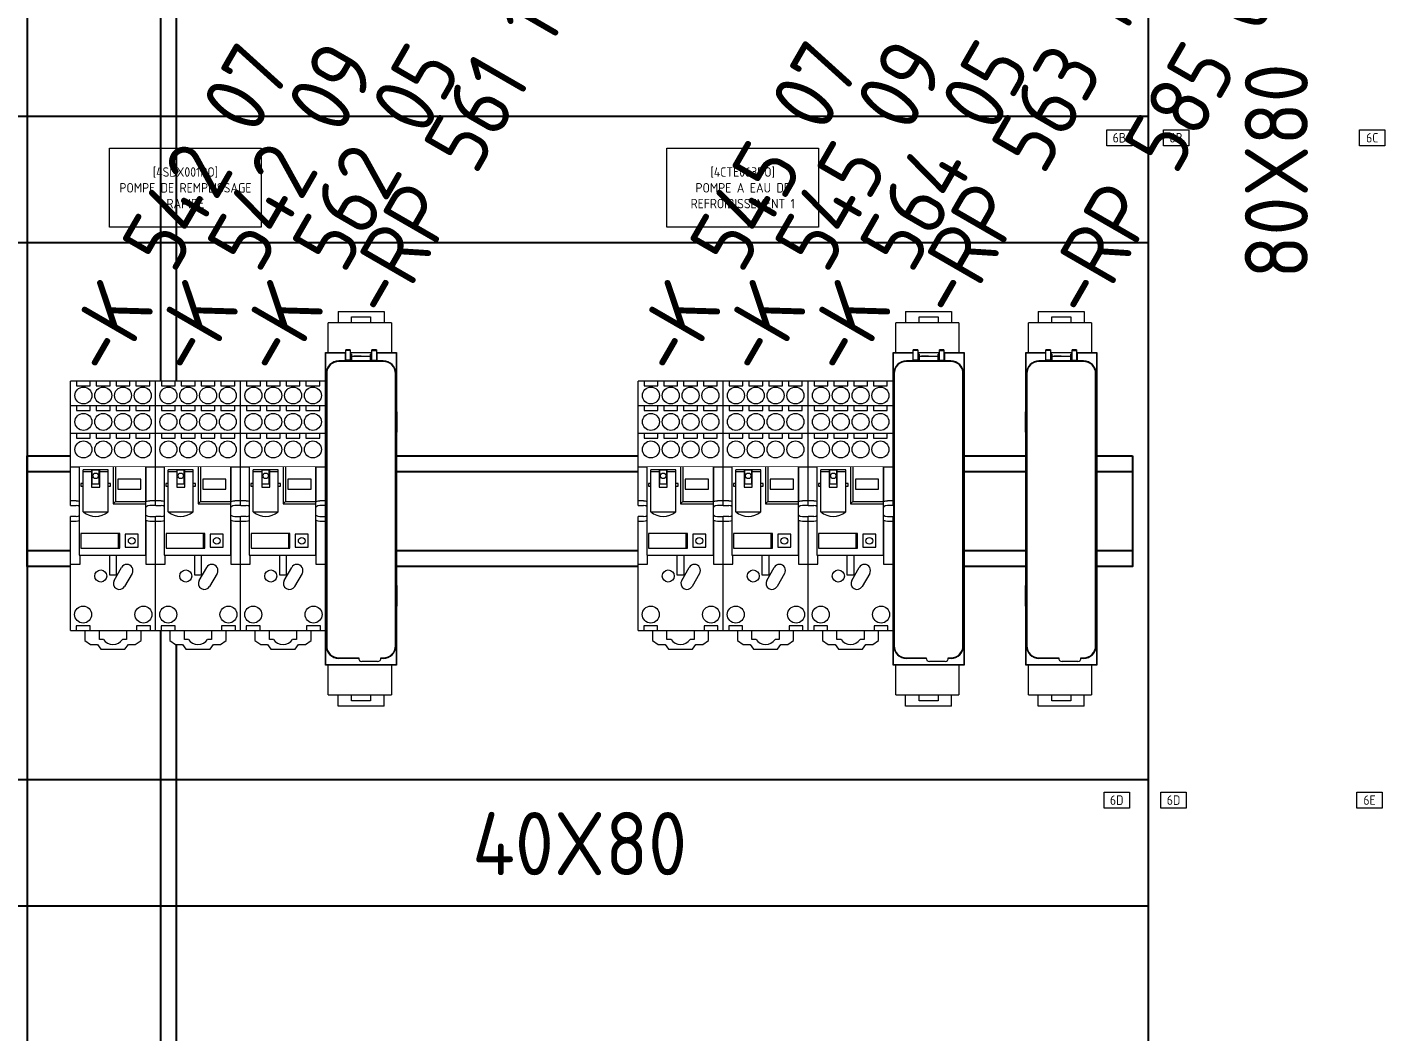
# Model space of a CAD drawing. Header units: millimetres. Extents: x 37984 to 70752, y 14140 to 37584.
# Drawn here: x 39097.2 to 39527.1, y 15949.5 to 16267.6 of the extents above; entities that cross this region are included whole.
import ezdxf
from ezdxf.enums import TextEntityAlignment as Align

# ---------------------------------------------------------------- set-up
doc = ezdxf.new("R2010")
doc.units = ezdxf.units.MM
doc.set_wipeout_variables(frame=1)
doc.layers.add('! NO PLOT !', color=7, linetype='Continuous', true_color=0xff75dd, plot=False)
for name, color, linetype, lineweight in [('000-PI-Oprema', 30, 'Continuous', 5), ('000-SI-Oprema', 30, 'Continuous', 5), ('SI-ORMAR-Oprema', 30, 'Continuous', 5)]:
    doc.layers.add(name, color=color, linetype=linetype, lineweight=lineweight)
for name, color, linetype in [('000-PI-ORMAR', 2, 'Continuous'), ('000-PI_TEXT', 7, 'Continuous'), ('002-PI-Kabelska kanalica', 150, 'Continuous'), ('004-PI-DIN Šina', 3, 'Continuous')]:
    doc.layers.add(name, color=color, linetype=linetype)
doc.styles.add('PI0', font='isocpeur.ttf', dxfattribs={"width": 0.9})

# ---------------------------------------------------------------- blocks, each defined once
blk = doc.blocks.new('*U1287')
at = {"layer": '004-PI-DIN Šina'}
blk.add_lwpolyline([(350, -17.5), (350, 17.5), (0, 17.5), (0, -17.5)], close=True, dxfattribs=at)
for points in [[(0, 12.5), (350, 12.5)], [(0, -12.5), (350, -12.5)]]:
    blk.add_lwpolyline(points, dxfattribs=at)
blk = doc.blocks.new('*U1255')
at = {"layer": '002-PI-Kabelska kanalica'}
for p, q in [((-20, 369), (20, 369)), ((-20, -100), (-20, 369)), ((20, -100), (20, 369))]:
    blk.add_line(p, q, dxfattribs=at)
blk = doc.blocks.new('*U1253')
at = {"layer": '002-PI-Kabelska kanalica'}
for p, q in [((-20, 369), (20, 369)), ((-20, -100), (-20, 369)), ((20, -100), (20, 369))]:
    blk.add_line(p, q, dxfattribs=at)
blk = doc.blocks.new('poveznica montaznih ploca 2100mm')
at = {"layer": '! NO PLOT !'}
for p, q in [((59565.54, 55740.77), (59565.54, 53837.74)), ((59570.54, 55742.17), (59570.54, 53847.74))]:
    blk.add_line(p, q, dxfattribs=at)
blk = doc.blocks.new('XPSBAC14AC')
blk.add_wipeout([(51947.94, 38327.31), (51951.03, 38327.31), (51951.03, 38330.91), (51965.63, 38330.91), (51965.63, 38327.31), (51967.94, 38327.31), (51967.94, 38317.9), (51969.58, 38317.9), (51969.58, 38218.9), (51967.94, 38218.9), (51967.94, 38209.5), (51965.63, 38209.5), (51965.63, 38205.9), (51951.03, 38205.9), (51951.03, 38209.5), (51947.94, 38209.5), (51947.94, 38218.9), (51947.08, 38218.9), (51947.08, 38317.9), (51947.94, 38317.9)]).dxf.layer = '000-PI-Oprema'
at = {"layer": '000-PI-Oprema'}
for p, q in [((51951.03, 38330.91), (51965.63, 38330.91)), ((51951.03, 38330.91), (51951.03, 38327.31)), ((51965.63, 38330.91), (51965.63, 38327.31)), ((51967.94, 38327.31), (51947.94, 38327.31)), ((51947.94, 38317.9), (51947.94, 38327.31)), ((51955.34, 38329.2), (51961.33, 38329.2)), ((51955.34, 38327.31), (51955.34, 38329.2)), ((51961.33, 38329.2), (51961.33, 38327.31)), ((51967.94, 38327.31), (51967.94, 38317.9)), ((51947.08, 38317.9), (51953.47, 38317.9)), ((51947.17, 38317.82), (51947.08, 38317.9)), ((51947.08, 38299.18), (51947.08, 38317.9)), ((51947.17, 38317.82), (51953.33, 38317.82)), ((51947.17, 38218.99), (51947.17, 38317.82)), ((51953.33, 38317.9), (51953.33, 38315.25)), ((51953.47, 38317.4), (51953.33, 38317.4)), ((51954.89, 38318.75), (51953.47, 38318.75)), ((51953.47, 38315.09), (51953.47, 38318.75)), ((51954.89, 38318.56), (51953.47, 38318.56)), ((51954.89, 38318.75), (51954.89, 38315.09)), ((51954.89, 38317.9), (51961.77, 38317.9)), ((51955.33, 38317.4), (51954.89, 38317.4)), ((51955.33, 38317.4), (51955.33, 38315.4)), ((51961.77, 38317.4), (51961.33, 38317.4)), ((51961.33, 38315.4), (51961.33, 38317.4)), ((51963.19, 38318.75), (51961.77, 38318.75)), ((51961.77, 38315.09), (51961.77, 38318.75)), ((51961.77, 38318.56), (51963.19, 38318.56)), ((51963.19, 38318.75), (51963.19, 38315.09)), ((51963.19, 38317.9), (51969.58, 38317.9)), ((51963.33, 38317.4), (51963.19, 38317.4)), ((51963.33, 38317.9), (51963.33, 38315.25)), ((51963.33, 38317.82), (51969.49, 38317.82)), ((51969.49, 38317.82), (51969.58, 38317.9)), ((51969.49, 38317.82), (51969.49, 38218.99)), ((51969.58, 38317.9), (51969.58, 38299.18)), ((51953.47, 38315.25), (51951.28, 38315.25)), ((51951.28, 38315.08), (51951.28, 38315.25)), ((51965.38, 38315.08), (51951.28, 38315.08)), ((51953.47, 38315.4), (51953.33, 38315.4)), ((51954.89, 38315.46), (51953.47, 38315.46)), ((51955.33, 38315.4), (51954.89, 38315.4)), ((51961.77, 38315.25), (51954.89, 38315.25)), ((51955.33, 38316.76), (51958.33, 38316.79)), ((51958.33, 38316.79), (51961.33, 38316.76)), ((51961.77, 38315.4), (51961.33, 38315.4)), ((51961.77, 38315.46), (51963.19, 38315.46)), ((51963.33, 38315.4), (51963.19, 38315.4)), ((51965.38, 38315.25), (51963.19, 38315.25)), ((51965.38, 38315.25), (51965.38, 38315.08)), ((51947.28, 38311.25), (51947.45, 38311.25)), ((51947.28, 38311.25), (51947.28, 38225.05)), ((51947.45, 38311.25), (51947.45, 38225.05)), ((51969.21, 38311.25), (51969.38, 38311.25)), ((51969.21, 38225.05), (51969.21, 38311.25)), ((51969.38, 38225.05), (51969.38, 38311.25)), ((51947.14, 38300.15), (51947.08, 38300.15)), ((51969.58, 38300.15), (51969.53, 38300.15)), ((51947.02, 38297.5), (51947.11, 38297.5)), ((51947.02, 38294.3), (51947.02, 38297.5)), ((51947.06, 38299.15), (51947.14, 38299.23)), ((51947.06, 38297.5), (51947.06, 38299.15)), ((51947.11, 38297.67), (51947.08, 38297.67)), ((51947.08, 38297.67), (51947.08, 38297.5)), ((51947.11, 38294.13), (51947.11, 38297.67)), ((51969.53, 38299.23), (51969.61, 38299.15)), ((51969.59, 38297.67), (51969.56, 38297.67)), ((51969.56, 38297.67), (51969.56, 38294.13)), ((51969.56, 38297.5), (51969.64, 38297.5)), ((51969.59, 38297.5), (51969.59, 38297.67)), ((51969.61, 38299.15), (51969.61, 38297.5)), ((51969.64, 38297.5), (51969.64, 38294.3)), ((51947.11, 38294.3), (51947.02, 38294.3)), ((51947.06, 38292.65), (51947.06, 38294.3)), ((51947.14, 38292.58), (51947.06, 38292.65)), ((51947.08, 38294.3), (51947.08, 38294.13)), ((51947.08, 38294.13), (51947.11, 38294.13)), ((51947.08, 38244.18), (51947.08, 38292.63)), ((51947.08, 38291.65), (51947.14, 38291.65)), ((51969.61, 38292.65), (51969.53, 38292.58)), ((51969.53, 38291.65), (51969.58, 38291.65)), ((51969.64, 38294.3), (51969.56, 38294.3)), ((51969.56, 38294.13), (51969.59, 38294.13)), ((51969.58, 38292.63), (51969.58, 38244.18)), ((51969.59, 38294.13), (51969.59, 38294.3)), ((51969.61, 38294.3), (51969.61, 38292.65)), ((51947.06, 38244.15), (51947.14, 38244.23)), ((51947.06, 38242.5), (51947.06, 38244.15)), ((51947.14, 38245.15), (51947.08, 38245.15)), ((51969.58, 38245.15), (51969.53, 38245.15)), ((51969.53, 38244.23), (51969.61, 38244.15)), ((51969.61, 38244.15), (51969.61, 38242.5)), ((51947.02, 38239.3), (51947.02, 38242.5)), ((51947.02, 38242.5), (51947.11, 38242.5)), ((51947.08, 38242.67), (51947.08, 38242.5)), ((51947.11, 38242.67), (51947.08, 38242.67)), ((51947.11, 38239.13), (51947.11, 38242.67)), ((51969.56, 38242.67), (51969.56, 38239.13)), ((51969.59, 38242.67), (51969.56, 38242.67)), ((51969.56, 38242.5), (51969.64, 38242.5)), ((51969.59, 38242.5), (51969.59, 38242.67)), ((51969.64, 38242.5), (51969.64, 38239.3)), ((51947.11, 38239.3), (51947.02, 38239.3)), ((51947.06, 38237.65), (51947.06, 38239.3)), ((51947.14, 38237.58), (51947.06, 38237.65)), ((51947.08, 38239.3), (51947.08, 38239.13)), ((51947.08, 38239.13), (51947.11, 38239.13)), ((51947.08, 38218.9), (51947.08, 38237.63)), ((51947.08, 38236.65), (51947.14, 38236.65)), ((51969.61, 38237.65), (51969.53, 38237.58)), ((51969.53, 38236.65), (51969.58, 38236.65)), ((51969.64, 38239.3), (51969.56, 38239.3)), ((51969.56, 38239.13), (51969.59, 38239.13)), ((51969.58, 38237.63), (51969.58, 38218.9)), ((51969.59, 38239.13), (51969.59, 38239.3)), ((51969.61, 38239.3), (51969.61, 38237.65)), ((51947.45, 38225.05), (51947.28, 38225.05)), ((51969.38, 38225.05), (51969.21, 38225.05)), ((51947.17, 38218.99), (51947.08, 38218.9)), ((51969.58, 38218.9), (51947.08, 38218.9)), ((51969.49, 38218.99), (51947.17, 38218.99)), ((51947.94, 38209.5), (51947.94, 38218.9)), ((51951.28, 38221.05), (51951.28, 38221.22)), ((51951.28, 38221.22), (51957.6, 38221.22)), ((51957.6, 38221.05), (51951.28, 38221.05)), ((51963.58, 38220.05), (51958.58, 38220.05)), ((51964.57, 38221.22), (51965.42, 38221.22)), ((51965.43, 38221.05), (51964.57, 38221.05)), ((51965.43, 38221.05), (51965.42, 38221.22)), ((51967.94, 38218.9), (51967.94, 38209.5)), ((51969.49, 38218.99), (51969.58, 38218.9)), ((51947.94, 38209.5), (51967.94, 38209.5)), ((51951.03, 38205.9), (51951.03, 38209.5)), ((51955.33, 38207.61), (51955.33, 38209.5)), ((51961.33, 38209.5), (51961.33, 38207.61)), ((51965.63, 38205.9), (51965.63, 38209.5)), ((51965.63, 38205.9), (51951.03, 38205.9)), ((51961.33, 38207.61), (51955.33, 38207.61))]:
    blk.add_line(p, q, dxfattribs=at)
for centre, radius, start, end in [((51951.28, 38311.25), 4, 90, 180), ((51951.28, 38311.25), 3.83, 90, 180), ((51976.28, 37111.64), 1205.24, 90.85346, 90.99635), ((51965.38, 38311.25), 4, 0, 90), ((51965.38, 38311.25), 3.83, 0, 90), ((51951.28, 38225.05), 4, 180, 270), ((51951.28, 38225.05), 3.83, 180, 270), ((51965.38, 38225.05), 3.83, 270.6387, 0), ((51965.38, 38225.05), 4, 270.625, 0), ((51958.58, 38221.05), 1, 170.1939, 270), ((51963.58, 38221.05), 0.998, 270, 9.9366)]:
    blk.add_arc(centre, radius, start, end, dxfattribs=at)
for points, knots in [([(51947.14, 38299.69), (51947.14, 38299.72), (51947.14, 38299.78), (51947.14, 38299.87), (51947.14, 38299.94), (51947.14, 38300.01), (51947.14, 38300.06), (51947.14, 38300.1), (51947.14, 38300.12), (51947.14, 38300.13), (51947.14, 38300.14), (51947.14, 38300.15), (51947.14, 38300.15), (51947.14, 38300.15)], [0, 0, 0, 0, 0.193096, 0.38017, 0.553085, 0.705022, 0.829881, 0.880646, 0.922911, 0.956185, 0.980215, 0.994834, 1, 1, 1, 1]), ([(51947.14, 38299.23), (51947.14, 38299.23), (51947.14, 38299.24), (51947.14, 38299.24), (51947.14, 38299.25), (51947.14, 38299.28), (51947.14, 38299.32), (51947.14, 38299.37), (51947.14, 38299.44), (51947.14, 38299.55), (51947.14, 38299.63), (51947.14, 38299.69)], [0, 0, 0, 0, 0.00666, 0.022616, 0.047761, 0.081913, 0.175972, 0.300944, 0.452175, 0.623721, 1, 1, 1, 1]), ([(51969.53, 38300.15), (51969.53, 38300.15), (51969.53, 38300.15), (51969.53, 38300.14), (51969.53, 38300.13), (51969.53, 38300.12), (51969.53, 38300.1), (51969.52, 38300.06), (51969.52, 38300.01), (51969.52, 38299.94), (51969.52, 38299.87), (51969.52, 38299.78), (51969.52, 38299.72), (51969.52, 38299.69)], [0, 0, 0, 0, 0.005166, 0.019785, 0.043815, 0.077089, 0.119354, 0.170119, 0.294978, 0.446915, 0.61983, 0.806904, 1, 1, 1, 1]), ([(51969.52, 38299.69), (51969.52, 38299.63), (51969.52, 38299.55), (51969.52, 38299.44), (51969.52, 38299.37), (51969.52, 38299.32), (51969.53, 38299.28), (51969.53, 38299.25), (51969.53, 38299.24), (51969.53, 38299.24), (51969.53, 38299.23), (51969.53, 38299.23)], [0, 0, 0, 0, 0.376279, 0.547825, 0.699056, 0.824028, 0.918087, 0.952239, 0.977384, 0.99334, 1, 1, 1, 1]), ([(51947.14, 38292.11), (51947.14, 38292.17), (51947.14, 38292.26), (51947.14, 38292.36), (51947.14, 38292.43), (51947.14, 38292.49), (51947.14, 38292.53), (51947.14, 38292.55), (51947.14, 38292.56), (51947.14, 38292.57), (51947.14, 38292.58), (51947.14, 38292.58)], [0, 0, 0, 0, 0.37628, 0.547819, 0.699055, 0.824029, 0.918087, 0.952239, 0.977384, 0.99334, 1, 1, 1, 1]), ([(51947.14, 38291.65), (51947.14, 38291.65), (51947.14, 38291.66), (51947.14, 38291.66), (51947.14, 38291.68), (51947.14, 38291.69), (51947.14, 38291.71), (51947.14, 38291.74), (51947.14, 38291.79), (51947.14, 38291.86), (51947.14, 38291.94), (51947.14, 38292.03), (51947.14, 38292.08), (51947.14, 38292.11)], [0, 0, 0, 0, 0.005166, 0.019784, 0.043814, 0.077089, 0.119356, 0.170122, 0.294977, 0.4469, 0.619834, 0.806964, 1, 1, 1, 1]), ([(51969.53, 38292.58), (51969.53, 38292.58), (51969.53, 38292.57), (51969.53, 38292.56), (51969.53, 38292.55), (51969.53, 38292.53), (51969.52, 38292.49), (51969.52, 38292.43), (51969.52, 38292.36), (51969.52, 38292.26), (51969.52, 38292.17), (51969.52, 38292.11)], [0, 0, 0, 0, 0.00666, 0.022616, 0.047761, 0.081913, 0.175972, 0.300945, 0.452176, 0.623721, 1, 1, 1, 1]), ([(51969.52, 38292.11), (51969.52, 38292.08), (51969.52, 38292.03), (51969.52, 38291.94), (51969.52, 38291.86), (51969.52, 38291.79), (51969.52, 38291.74), (51969.53, 38291.71), (51969.53, 38291.69), (51969.53, 38291.68), (51969.53, 38291.66), (51969.53, 38291.66), (51969.53, 38291.65), (51969.53, 38291.65)], [0, 0, 0, 0, 0.193096, 0.38017, 0.553085, 0.705023, 0.829882, 0.880646, 0.922912, 0.956185, 0.980215, 0.994834, 1, 1, 1, 1]), ([(51947.14, 38244.69), (51947.14, 38244.72), (51947.14, 38244.78), (51947.14, 38244.87), (51947.14, 38244.94), (51947.14, 38245.01), (51947.14, 38245.06), (51947.14, 38245.1), (51947.14, 38245.12), (51947.14, 38245.13), (51947.14, 38245.14), (51947.14, 38245.15), (51947.14, 38245.15), (51947.14, 38245.15)], [0, 0, 0, 0, 0.193096, 0.38017, 0.553085, 0.705022, 0.829881, 0.880646, 0.922911, 0.956185, 0.980215, 0.994834, 1, 1, 1, 1]), ([(51947.14, 38244.23), (51947.14, 38244.23), (51947.14, 38244.24), (51947.14, 38244.24), (51947.14, 38244.25), (51947.14, 38244.28), (51947.14, 38244.32), (51947.14, 38244.37), (51947.14, 38244.44), (51947.14, 38244.55), (51947.14, 38244.63), (51947.14, 38244.69)], [0, 0, 0, 0, 0.00666, 0.022616, 0.047761, 0.081913, 0.175972, 0.300944, 0.452175, 0.623721, 1, 1, 1, 1]), ([(51969.53, 38245.15), (51969.53, 38245.15), (51969.53, 38245.15), (51969.53, 38245.14), (51969.53, 38245.13), (51969.53, 38245.12), (51969.53, 38245.1), (51969.52, 38245.06), (51969.52, 38245.01), (51969.52, 38244.94), (51969.52, 38244.87), (51969.52, 38244.78), (51969.52, 38244.72), (51969.52, 38244.69)], [0, 0, 0, 0, 0.005166, 0.019785, 0.043815, 0.077089, 0.119354, 0.170119, 0.294978, 0.446915, 0.61983, 0.806904, 1, 1, 1, 1]), ([(51969.52, 38244.69), (51969.52, 38244.63), (51969.52, 38244.55), (51969.52, 38244.44), (51969.52, 38244.37), (51969.52, 38244.32), (51969.53, 38244.28), (51969.53, 38244.25), (51969.53, 38244.24), (51969.53, 38244.24), (51969.53, 38244.23), (51969.53, 38244.23)], [0, 0, 0, 0, 0.376279, 0.547825, 0.699056, 0.824028, 0.918087, 0.952239, 0.977384, 0.99334, 1, 1, 1, 1]), ([(51947.14, 38237.11), (51947.14, 38237.17), (51947.14, 38237.26), (51947.14, 38237.36), (51947.14, 38237.43), (51947.14, 38237.49), (51947.14, 38237.53), (51947.14, 38237.55), (51947.14, 38237.56), (51947.14, 38237.57), (51947.14, 38237.58), (51947.14, 38237.58)], [0, 0, 0, 0, 0.37628, 0.547819, 0.699055, 0.824029, 0.918087, 0.952239, 0.977384, 0.99334, 1, 1, 1, 1]), ([(51947.14, 38236.65), (51947.14, 38236.65), (51947.14, 38236.66), (51947.14, 38236.66), (51947.14, 38236.68), (51947.14, 38236.69), (51947.14, 38236.71), (51947.14, 38236.74), (51947.14, 38236.79), (51947.14, 38236.86), (51947.14, 38236.94), (51947.14, 38237.03), (51947.14, 38237.08), (51947.14, 38237.11)], [0, 0, 0, 0, 0.005166, 0.019784, 0.043814, 0.077089, 0.119356, 0.170122, 0.294977, 0.4469, 0.619834, 0.806964, 1, 1, 1, 1]), ([(51969.53, 38237.58), (51969.53, 38237.58), (51969.53, 38237.57), (51969.53, 38237.56), (51969.53, 38237.55), (51969.53, 38237.53), (51969.52, 38237.49), (51969.52, 38237.43), (51969.52, 38237.36), (51969.52, 38237.26), (51969.52, 38237.17), (51969.52, 38237.11)], [0, 0, 0, 0, 0.00666, 0.022616, 0.047761, 0.081913, 0.175972, 0.300945, 0.452176, 0.623721, 1, 1, 1, 1]), ([(51969.52, 38237.11), (51969.52, 38237.08), (51969.52, 38237.03), (51969.52, 38236.94), (51969.52, 38236.86), (51969.52, 38236.79), (51969.52, 38236.74), (51969.53, 38236.71), (51969.53, 38236.69), (51969.53, 38236.68), (51969.53, 38236.66), (51969.53, 38236.66), (51969.53, 38236.65), (51969.53, 38236.65)], [0, 0, 0, 0, 0.193096, 0.38017, 0.553085, 0.705023, 0.829882, 0.880646, 0.922912, 0.956185, 0.980215, 0.994834, 1, 1, 1, 1])]:
    blk.add_open_spline(points, degree=3, knots=knots, dxfattribs=at)
blk = doc.blocks.new('RXM4AB2BD')
at = {"layer": '000-PI-Oprema'}
blk.add_line((46551.77, 45840.71), (46572.85, 45840.71), dxfattribs=at)
blk.add_wipeout([(46551.77, 45840.71), (46572.85, 45840.71), (46572.85, 45812.77), (46551.77, 45812.77)]).dxf.layer = '000-PI-Oprema'
for p, q in [((46551.77, 45840.71), (46551.77, 45812.77)), ((46553.04, 45826.5), (46553.04, 45839.79)), ((46560.91, 45839.79), (46553.04, 45839.79)), ((46555.7, 45839.19), (46553.04, 45839.19)), ((46555.7, 45839.7), (46555.7, 45834.36)), ((46558.24, 45839.7), (46555.7, 45839.7)), ((46555.87, 45835.38), (46555.87, 45839.7)), ((46558.08, 45835.38), (46558.08, 45839.7)), ((46558.24, 45834.36), (46558.24, 45839.7)), ((46560.91, 45839.19), (46558.24, 45839.19)), ((46560.91, 45826.5), (46560.91, 45839.79)), ((46562.46, 45840.71), (46562.46, 45829.05)), ((46563.2, 45840.71), (46563.2, 45829.79)), ((46563.96, 45836.89), (46563.96, 45833.71)), ((46571.32, 45836.89), (46563.96, 45836.89)), ((46571.32, 45833.71), (46571.32, 45836.89)), ((46572.85, 45812.77), (46572.85, 45840.71)), ((46552.27, 45835.48), (46552.27, 45834.62)), ((46553.04, 45835.48), (46552.27, 45835.48)), ((46552.27, 45834.62), (46553.04, 45834.62)), ((46555.7, 45834.36), (46558.24, 45834.36)), ((46555.87, 45835.38), (46558.08, 45835.38)), ((46561.67, 45835.48), (46560.91, 45835.48)), ((46560.91, 45834.62), (46561.67, 45834.62)), ((46561.67, 45834.62), (46561.67, 45835.48)), ((46563.96, 45833.71), (46571.32, 45833.71)), ((46562.46, 45829.05), (46563.2, 45829.79)), ((46562.46, 45829.05), (46572.85, 45829.05)), ((46563.2, 45829.79), (46572.85, 45829.79)), ((46553.04, 45826.49), (46560.9, 45826.49)), ((46552.32, 45819.63), (46552.32, 45815.06)), ((46564.64, 45819.63), (46552.32, 45819.63)), ((46564.14, 45819.63), (46564.14, 45815.06)), ((46564.64, 45815.06), (46564.64, 45819.63)), ((46570.46, 45819.4), (46566.35, 45819.4)), ((46566.35, 45819.4), (46566.35, 45815.29)), ((46566.35, 45815.29), (46570.46, 45815.29)), ((46570.46, 45815.29), (46570.46, 45819.4)), ((46551.77, 45812.77), (46572.85, 45812.77)), ((46552.32, 45815.06), (46564.64, 45815.06))]:
    blk.add_line(p, q, dxfattribs=at)
for centre, radius in [((46556.97, 45837.92), 0.889), ((46568.4, 45817.34), 1.08)]:
    blk.add_circle(centre, radius, dxfattribs=at)
blk.add_arc((46556.97, 45831.15), 6.1, 229.7718, 310.2282, dxfattribs=at)
blk = doc.blocks.new('SCHNEIDER Relay Base 4P')
blk.add_wipeout([(-1.78, 41.15), (25.15, 41.15), (25.15, -37.85), (20.57, -37.85), (20.57, -41.02), (18.76, -42.29), (16.55, -42.29), (15.49, -43.69), (7.87, -43.69), (6.82, -42.29), (4.61, -42.29), (2.79, -41.02), (2.79, -37.85), (-1.78, -37.85)]).dxf.layer = 'SI-ORMAR-Oprema'
at = {"layer": 'SI-ORMAR-Oprema'}
for p, q in [((-1.78, 1.78), (-1.78, 41.15)), ((25.15, 41.15), (-1.78, 41.15)), ((0.13, 41.15), (0.13, 39.62)), ((0.13, 39.62), (4.5, 39.62)), ((4.5, 39.62), (4.5, 41.15)), ((6.4, 41.15), (6.4, 39.62)), ((6.4, 39.62), (10.77, 39.62)), ((10.77, 39.62), (10.77, 41.15)), ((12.67, 41.15), (12.67, 39.62)), ((12.67, 39.62), (17.04, 39.62)), ((17.04, 39.62), (17.04, 41.15)), ((18.95, 41.15), (18.95, 39.62)), ((18.95, 39.62), (23.32, 39.62)), ((23.32, 39.62), (23.32, 41.15)), ((25.15, 1.78), (25.15, 41.15)), ((25.15, 33.3), (-1.78, 33.3)), ((0.13, 33.3), (0.13, 31.78)), ((0.13, 31.78), (4.5, 31.78)), ((4.5, 31.78), (4.5, 33.3)), ((6.4, 33.3), (6.4, 31.78)), ((6.4, 31.78), (10.77, 31.78)), ((10.77, 31.78), (10.77, 33.3)), ((12.67, 33.3), (12.67, 31.78)), ((12.67, 31.78), (17.04, 31.78)), ((17.04, 31.78), (17.04, 33.3)), ((18.95, 33.3), (18.95, 31.78)), ((18.95, 31.78), (23.32, 31.78)), ((23.32, 31.78), (23.32, 33.3)), ((25.15, 24.59), (-1.78, 24.59)), ((0.13, 24.59), (0.13, 23.06)), ((0.13, 23.06), (4.5, 23.06)), ((4.5, 23.06), (4.5, 24.59)), ((6.4, 24.59), (6.4, 23.06)), ((6.4, 23.06), (10.77, 23.06)), ((10.77, 23.06), (10.77, 24.59)), ((12.67, 24.59), (12.67, 23.06)), ((12.67, 23.06), (17.04, 23.06)), ((17.04, 23.06), (17.04, 24.59)), ((18.95, 24.59), (18.95, 23.06)), ((18.95, 23.06), (23.32, 23.06)), ((23.32, 23.06), (23.32, 24.59)), ((25.15, 13.94), (-1.78, 13.94)), ((1.27, 2.91), (1.27, 13.94)), ((22.1, 13.94), (22.1, 2.91)), ((3.24, 7.87), (3.24, 6.86)), ((6.79, 7.87), (3.24, 7.87)), ((3.24, 6.86), (6.79, 6.86)), ((6.79, 6.86), (6.79, 7.87)), ((7.68, 7.87), (7.68, 6.86)), ((11.24, 7.87), (7.68, 7.87)), ((7.68, 6.86), (11.24, 6.86)), ((11.24, 6.86), (11.24, 7.87)), ((12.13, 7.87), (12.13, 6.86)), ((15.68, 7.87), (12.13, 7.87)), ((12.13, 6.86), (15.68, 6.86)), ((15.68, 6.86), (15.68, 7.87)), ((16.57, 7.87), (16.57, 6.86)), ((20.13, 7.87), (16.57, 7.87)), ((16.57, 6.86), (20.13, 6.86)), ((20.13, 6.86), (20.13, 7.87)), ((0, 3.18), (-1.78, 3.18)), ((-1.78, 1.78), (0, 1.78)), ((3.24, 4.19), (3.24, 3.18)), ((6.79, 4.19), (3.24, 4.19)), ((3.24, 3.18), (6.79, 3.18)), ((6.79, 3.18), (6.79, 4.19)), ((7.68, 4.19), (7.68, 3.18)), ((11.24, 4.19), (7.68, 4.19)), ((7.68, 3.18), (11.24, 3.18)), ((11.24, 3.18), (11.24, 4.19)), ((12.13, 4.19), (12.13, 3.18)), ((15.68, 4.19), (12.13, 4.19)), ((12.13, 3.18), (15.68, 3.18)), ((15.68, 3.18), (15.68, 4.19)), ((16.57, 4.19), (16.57, 3.18)), ((20.13, 4.19), (16.57, 4.19)), ((16.57, 3.18), (20.13, 3.18)), ((20.13, 3.18), (20.13, 4.19)), ((25.15, 3.18), (23.37, 3.18)), ((25.15, 1.78), (23.37, 1.78)), ((-1.78, -37.85), (-1.78, -1.78)), ((0, -1.78), (-1.78, -1.78)), ((-1.78, -3.17), (0, -3.17)), ((1.27, -16.79), (1.27, -2.91)), ((3.24, -2.03), (3.24, -3.05)), ((6.79, -2.03), (3.24, -2.03)), ((3.24, -3.05), (6.79, -3.05)), ((6.79, -3.05), (6.79, -2.03)), ((7.68, -2.03), (7.68, -3.05)), ((11.24, -2.03), (7.68, -2.03)), ((7.68, -3.05), (11.24, -3.05)), ((11.24, -3.05), (11.24, -2.03)), ((15.68, -2.03), (12.13, -2.03)), ((12.13, -2.03), (12.13, -3.05)), ((12.13, -3.05), (15.68, -3.05)), ((15.68, -3.05), (15.68, -2.03)), ((20.13, -2.03), (16.57, -2.03)), ((16.57, -2.03), (16.57, -3.05)), ((16.57, -3.05), (20.13, -3.05)), ((20.13, -3.05), (20.13, -2.03)), ((22.1, -2.91), (22.1, -16.79)), ((23.37, -1.78), (25.15, -1.78)), ((23.37, -3.17), (25.15, -3.17)), ((25.15, -37.85), (25.15, -1.78)), ((3.24, -8.64), (3.24, -9.65)), ((6.79, -8.64), (3.24, -8.64)), ((3.24, -9.65), (6.79, -9.65)), ((6.79, -9.65), (6.79, -8.64)), ((10.54, -11.97), (10.54, -20.24)), ((12.83, -20.24), (12.83, -11.97)), ((20.13, -8.64), (16.57, -8.64)), ((16.57, -8.64), (16.57, -9.65)), ((16.57, -9.65), (20.13, -9.65)), ((20.13, -9.65), (20.13, -8.64)), ((-1.78, -16.79), (1.27, -16.79)), ((22.1, -16.79), (25.15, -16.79)), ((10.54, -20.24), (12.83, -20.24)), ((12.07, -21.96), (14.43, -17.87)), ((17.73, -19.77), (15.37, -23.86)), ((-1.78, -37.85), (25.15, -37.85)), ((4.42, -36.32), (0.05, -36.32)), ((0.05, -36.32), (0.05, -37.85)), ((2.79, -37.85), (2.79, -41.02)), ((4.42, -37.85), (4.42, -36.32)), ((7.37, -40.64), (7.37, -37.85)), ((16, -37.85), (16, -40.64)), ((23.52, -36.32), (19.15, -36.32)), ((19.15, -36.32), (19.15, -37.85)), ((20.57, -41.02), (20.57, -37.85)), ((23.52, -37.85), (23.52, -36.32)), ((2.79, -41.02), (4.61, -42.29)), ((4.61, -42.29), (6.82, -42.29)), ((6.82, -42.29), (7.87, -43.69)), ((8.68, -40.64), (7.37, -40.64)), ((16, -40.64), (14.69, -40.64)), ((15.49, -43.69), (16.55, -42.29)), ((16.55, -42.29), (18.76, -42.29)), ((18.76, -42.29), (20.57, -41.02)), ((7.87, -43.69), (15.49, -43.69))]:
    blk.add_line(p, q, dxfattribs=at)
for centre, radius in [((2.31, 36.58), 2.69), ((8.59, 36.58), 2.69), ((14.86, 36.58), 2.69), ((21.13, 36.58), 2.69), ((2.31, 28.22), 2.69), ((8.59, 28.22), 2.69), ((14.86, 28.22), 2.69), ((21.13, 28.22), 2.69), ((2.31, 19.51), 2.69), ((8.59, 19.51), 2.69), ((14.86, 19.51), 2.69), ((21.13, 19.51), 2.69), ((11.68, -9.92), 2.35), ((7.8, -20.57), 1.91), ((2.24, -32.77), 2.69), ((21.34, -32.77), 2.69)]:
    blk.add_circle(centre, radius, dxfattribs=at)
for centre, radius, start, end in [((0, 0), 3.17, 270, 90), ((0, 0), 1.78, 270, 90), ((23.37, 0), 3.17, 90, 270), ((23.37, 0), 1.78, 90, 270), ((16.08, -18.82), 1.91, 330, 150), ((13.72, -22.91), 1.91, 150, 330), ((11.68, -38.73), 3.56, 212.3924, 327.6076)]:
    blk.add_arc(centre, radius, start, end, dxfattribs=at)
at = {"layer": '000-PI-Oprema'}
blk.add_blockref('RXM4AB2BD', (-46550.77, -45826.77), dxfattribs=at)
blk = doc.blocks.new('*U1256')
at = {"layer": '002-PI-Kabelska kanalica'}
blk.add_line((-20, -100), (-20, 560), dxfattribs=at)
blk = doc.blocks.new('800mm bez ploce')
at = {"layer": '000-PI-ORMAR'}
blk.add_line((47129.52, 47274.57), (47129.52, 45290.07), dxfattribs=at)

msp = doc.modelspace()

# ---------------------------------------------------------------- linework, layer by layer
at = {"layer": '000-PI-Oprema'}
for points in [[(39439.066, 16235.106), (39447.066, 16235.106), (39447.066, 16230.106), (39439.066, 16230.106)], [(39457.066, 16235.106), (39465.066, 16235.106), (39465.066, 16230.106), (39457.066, 16230.106)], [(39519.124, 16235.106), (39527.124, 16235.106), (39527.124, 16230.106), (39519.124, 16230.106)], [(39123.303, 16229.265), (39171.303, 16229.265), (39171.303, 16204.265), (39123.303, 16204.265)], [(39299.782, 16229.265), (39347.782, 16229.265), (39347.782, 16204.265), (39299.782, 16204.265)], [(39438.217, 16025.402), (39446.217, 16025.402), (39446.217, 16020.402), (39438.217, 16020.402)], [(39456.217, 16025.402), (39464.217, 16025.402), (39464.217, 16020.402), (39456.217, 16020.402)], [(39518.275, 16025.402), (39526.275, 16025.402), (39526.275, 16020.402), (39518.275, 16020.402)]]:
    msp.add_lwpolyline(points, close=True, dxfattribs=at)

# ---------------------------------------------------------------- block references
at = {"layer": '! NO PLOT !'}
msp.add_blockref('poveznica montaznih ploca 2100mm', (-20426.128, -39031.862), dxfattribs=at)
at = {"xscale": -1, "rotation": 180}
for name, p in [('*U1256', (39472.172, 16339.404)), ('*U1287', (39097.184, 16114.404))]:
    msp.add_blockref(name, p, dxfattribs=at)
at = {"rotation": 270}
for name, p in [('*U1255', (39083.184, 16219.404)), ('*U1253', (39083.184, 16009.404))]:
    msp.add_blockref(name, p, dxfattribs=at)

# ---------------------------------------------------------------- texts
at = {"insert": (39492.769, 16222.1), "char_height": 20, "width": 16.78721, "attachment_point": 5, "rotation": 90, "style": 'PI0'}
msp.add_mtext('{\\fISOCPEUR|b0|i0|c238|p34;8}0X{\\fISOCPEUR|b0|i0|c238|p34;8}0', dxfattribs=at)
at = {"insert": (39272.142, 16009.133), "char_height": 20, "width": 16.78721, "attachment_point": 5, "style": 'PI0'}
msp.add_mtext('{\\fISOCPEUR|b0|i0|c238|p34;4}0X{\\fISOCPEUR|b0|i0|c238|p34;8}0', dxfattribs=at)
at = {"layer": '000-PI_TEXT', "style": 'PI0', "width": 0.9}
for s, p in [('-RP 585 04', (39425.599, 16179.017)), ('-RP 563 11', (39383.599, 16179.017)), ('-RP 561 11', (39203.867, 16179.017)), ('-K 542 07', (39115.697, 16160.577)), ('-K 542 09', (39142.621, 16160.577)), ('-K 562 05', (39169.545, 16160.577)), ('-K 545 07', (39295.429, 16160.577))]:
    msp.add_text(s, height=20, rotation=60, dxfattribs=at).set_placement(p, align=Align.MIDDLE_LEFT)
at = {"layer": '000-PI_TEXT', "linetype": 'Continuous', "char_height": 3, "attachment_point": 5, "style": 'PI0'}
for s, insert, width in [('6B', (39443.066, 16232.606), 8), ('6B', (39461.066, 16232.606), 8), ('6C', (39523.124, 16232.606), 8), ('[4SDX001PO]\\PPOMPE DE REMPLISSAGE RAPIDE', (39147.303, 16216.765), 48), ('[4CTE063PO]\\PPOMPE A EAU DE REFROIDISSEMENT 1', (39323.782, 16216.765), 48), ('6D', (39442.217, 16022.902), 8), ('6D', (39460.217, 16022.902), 8), ('6E', (39522.275, 16022.902), 8)]:
    msp.add_mtext(s, dxfattribs=dict(at, insert=insert, width=width))

# ---------------------------------------------------------------- next in the draw order: block references
at = {"layer": '000-SI-Oprema', "ltscale": 0.25}
msp.add_blockref('XPSBAC14AC', (-12575.683, -22153.289), dxfattribs=at)
at = {"layer": '000-SI-Oprema'}
msp.add_blockref('SCHNEIDER Relay Base 4P', (39166.521, 16114.429), dxfattribs=at)

# ---------------------------------------------------------------- next in the draw order: block references
at = {"layer": '000-SI-Oprema', "ltscale": 0.25}
msp.add_blockref('XPSBAC14AC', (-12755.415, -22153.289), dxfattribs=at)
at = {"layer": '000-SI-Oprema'}
for p in [(39139.597, 16114.429), (39346.254, 16114.429)]:
    msp.add_blockref('SCHNEIDER Relay Base 4P', p, dxfattribs=at)

# ---------------------------------------------------------------- next in the draw order: texts
at = {"layer": '000-PI_TEXT', "style": 'PI0', "width": 0.9}
for s, p in [('-K 545 09', (39322.353, 16160.577)), ('-K 564 05', (39349.277, 16160.577))]:
    msp.add_text(s, height=20, rotation=60, dxfattribs=at).set_placement(p, align=Align.MIDDLE_LEFT)

# ---------------------------------------------------------------- next in the draw order: block references
at = {"layer": '000-SI-Oprema', "ltscale": 0.25}
msp.add_blockref('XPSBAC14AC', (-12533.683, -22153.289), dxfattribs=at)
at = {"layer": '000-SI-Oprema'}
for p in [(39112.673, 16114.429), (39319.33, 16114.429)]:
    msp.add_blockref('SCHNEIDER Relay Base 4P', p, dxfattribs=at)

# ---------------------------------------------------------------- next in the draw order: block references
msp.add_blockref('SCHNEIDER Relay Base 4P', (39292.406, 16114.429), dxfattribs=at)

# ---------------------------------------------------------------- next in the draw order: block references
at = {"layer": '000-PI-Oprema', "ltscale": 0.25}
msp.add_blockref('800mm bez ploce', (-8032.339, -30513.162), dxfattribs=at)

doc.saveas('drawing.dxf')
